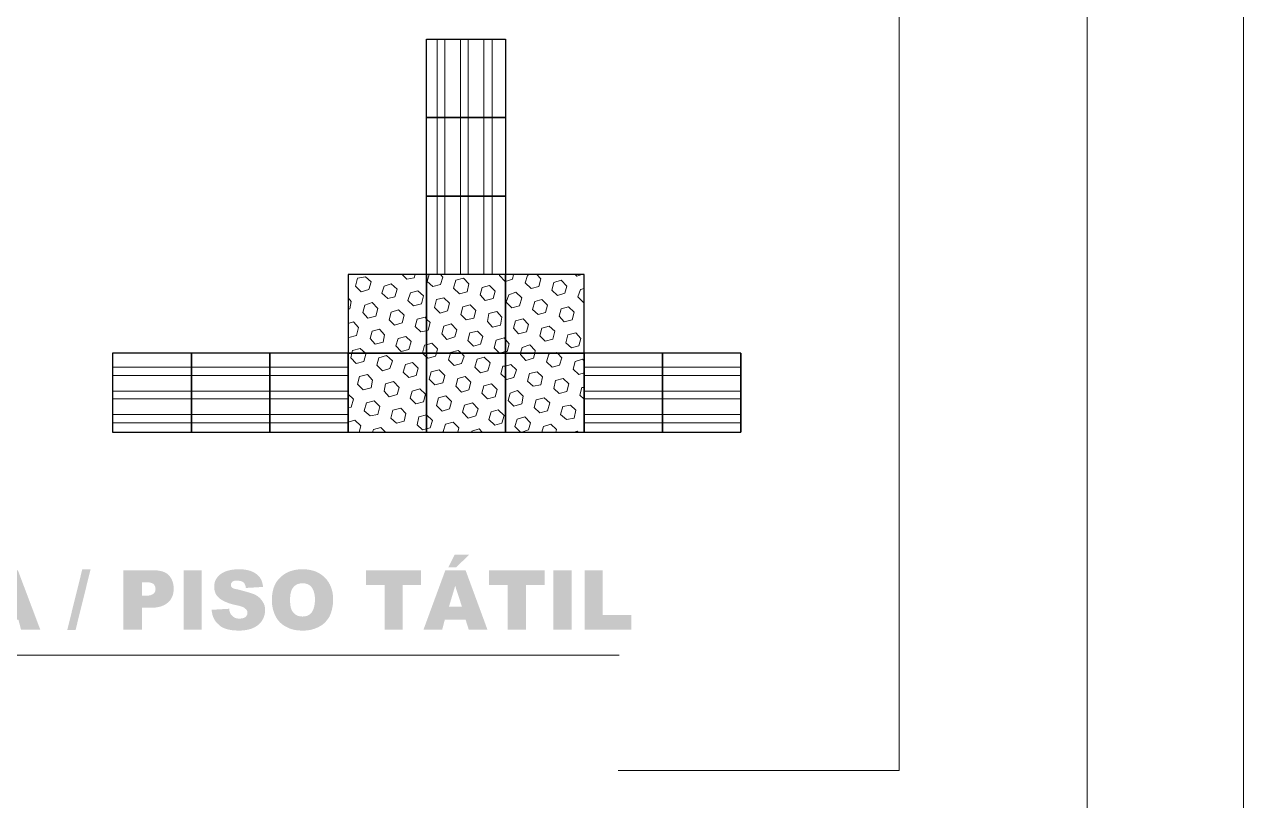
# Model space of a CAD drawing. Header units: millimetres. Extents: x 2928 to 3112, y 1220 to 1280.
# Drawn here: x 3104.28 to 3112.05, y 1258.61 to 1263.55 of the extents above; entities that cross this region are included whole.
import ezdxf
from ezdxf.xclip import XClip

# ---------------------------------------------------------------- set-up
doc = ezdxf.new("R2010")
doc.units = ezdxf.units.MM

# ---------------------------------------------------------------- blocks, each defined once
blk = doc.blocks.new('MF14B49E0')
at = {"color": 7, "linetype": 'Continuous', "lineweight": 9, "true_color": 0x000007}
blk.add_lwpolyline([(840.028, 593.451), (0, 593.451), (0, 0.232), (840.028, 0.232)], close=True, dxfattribs=at)

msp = doc.modelspace()

# ---------------------------------------------------------------- hatches: boundary and pattern name
at = {"true_color": 0x000007}
h = msp.add_hatch(color=7, dxfattribs=at)
edge = h.paths.add_edge_path()
edge.add_line((3099.15725, 1260.07494), (3099.32926, 1260.07494))
edge.add_spline(control_points=[(3099.32926, 1260.07494), (3099.36234, 1260.07494), (3099.3888, 1260.06832), (3099.41196, 1260.0584), (3099.41196, 1260.0584), (3099.43181, 1260.05178), (3099.44835, 1260.03855), (3099.46158, 1260.0187), (3099.46158, 1260.0187), (3099.47481, 1260.00216), (3099.48474, 1259.98231), (3099.49135, 1259.95916), (3099.49135, 1259.95916), (3099.49797, 1259.936), (3099.50128, 1259.91285), (3099.50128, 1259.88638), (3099.50128, 1259.88638), (3099.50128, 1259.84669), (3099.49797, 1259.81691), (3099.48804, 1259.79376), (3099.48804, 1259.79376), (3099.47812, 1259.77391), (3099.46489, 1259.75406), (3099.44835, 1259.73752), (3099.44835, 1259.73752), (3099.43512, 1259.72429), (3099.41527, 1259.71437), (3099.39873, 1259.70775), (3099.39873, 1259.70775), (3099.37226, 1259.70113), (3099.34911, 1259.69783), (3099.32926, 1259.69783)], knot_values=[0, 0, 0, 0, 0.03125, 0.03125, 0.03125, 0.03125, 0.0625, 0.0625, 0.0625, 0.0625, 0.09375, 0.09375, 0.09375, 0.09375, 0.125, 0.125, 0.125, 0.125, 0.15625, 0.15625, 0.15625, 0.15625, 0.1875, 0.1875, 0.1875, 0.1875, 0.21875, 0.21875, 0.21875, 0.21875, 1, 1, 1, 1], degree=3, periodic=0)
edge.add_line((3099.32926, 1259.69783), (3099.15725, 1259.69783))
edge.add_line((3099.15725, 1259.69783), (3099.15725, 1260.07494))
edge = h.paths.add_edge_path()
edge.add_line((3099.27303, 1259.98893), (3099.27303, 1259.78383))
edge.add_line((3099.27303, 1259.78383), (3099.29949, 1259.78383))
edge.add_spline(control_points=[(3099.29949, 1259.78383), (3099.32595, 1259.78383), (3099.34249, 1259.78714), (3099.35242, 1259.79376), (3099.35242, 1259.79376), (3099.36234, 1259.79707), (3099.36896, 1259.80699), (3099.37557, 1259.82022), (3099.37557, 1259.82022), (3099.38219, 1259.83345), (3099.3855, 1259.85661), (3099.3855, 1259.88638), (3099.3855, 1259.88638), (3099.3855, 1259.92608), (3099.37888, 1259.95254), (3099.36565, 1259.96577), (3099.36565, 1259.96577), (3099.35242, 1259.98231), (3099.33257, 1259.98893), (3099.3028, 1259.98893)], knot_values=[0, 0, 0, 0, 0.05, 0.05, 0.05, 0.05, 0.1, 0.1, 0.1, 0.1, 0.15, 0.15, 0.15, 0.15, 0.2, 0.2, 0.2, 0.2, 1, 1, 1, 1], degree=3, periodic=0)
edge.add_line((3099.3028, 1259.98893), (3099.27303, 1259.98893))
h.paths.add_polyline_path([(3099.56082, 1260.07494), (3099.87177, 1260.07494), (3099.87177, 1259.99224), (3099.6766, 1259.99224), (3099.6766, 1259.93269), (3099.85854, 1259.93269), (3099.85854, 1259.85661), (3099.6766, 1259.85661), (3099.6766, 1259.78383), (3099.87839, 1259.78383), (3099.87839, 1259.69783), (3099.56082, 1259.69783)])
h.paths.add_polyline_path([(3099.91477, 1260.07494), (3100.26542, 1260.07494), (3100.26542, 1259.98231), (3100.14633, 1259.98231), (3100.14633, 1259.69783), (3100.03055, 1259.69783), (3100.03055, 1259.98231), (3099.91477, 1259.98231)])
h.paths.add_polyline_path([(3100.5499, 1259.76068), (3100.41759, 1259.76068), (3100.39774, 1259.69783), (3100.27865, 1259.69783), (3100.42089, 1260.07494), (3100.5466, 1260.07494), (3100.68884, 1259.69783), (3100.56644, 1259.69783)])
h.paths.add_polyline_path([(3100.52344, 1259.84338), (3100.48375, 1259.9757), (3100.44074, 1259.84338)])
h.paths.add_polyline_path([(3100.72523, 1260.07494), (3100.84101, 1260.07494), (3100.84101, 1259.79045), (3101.02295, 1259.79045), (3101.02295, 1259.69783), (3100.72523, 1259.69783)])
h.paths.add_polyline_path([(3101.07587, 1260.07494), (3101.19165, 1260.07494), (3101.19165, 1259.94262), (3101.31736, 1259.94262), (3101.31736, 1260.07494), (3101.43313, 1260.07494), (3101.43313, 1259.69783), (3101.31736, 1259.69783), (3101.31736, 1259.84999), (3101.19165, 1259.84999), (3101.19165, 1259.69783), (3101.07587, 1259.69783)])
h.paths.add_polyline_path([(3101.50922, 1260.07494), (3101.82017, 1260.07494), (3101.82017, 1259.99224), (3101.625, 1259.99224), (3101.625, 1259.93269), (3101.80694, 1259.93269), (3101.80694, 1259.85661), (3101.625, 1259.85661), (3101.625, 1259.78383), (3101.82678, 1259.78383), (3101.82678, 1259.69783), (3101.50922, 1259.69783)])
h.paths.add_polyline_path([(3102.06165, 1260.07494), (3102.17743, 1260.07494), (3102.17743, 1259.79045), (3102.35937, 1259.79045), (3102.35937, 1259.69783), (3102.06165, 1259.69783)])
h.paths.add_polyline_path([(3102.4156, 1260.07494), (3102.53138, 1260.07494), (3102.53138, 1259.69783), (3102.4156, 1259.69783)])
h.paths.add_polyline_path([(3102.58762, 1260.07494), (3102.71663, 1260.07494), (3102.78279, 1259.95916), (3102.84895, 1260.07494), (3102.97465, 1260.07494), (3102.85556, 1259.893), (3102.98458, 1259.69783), (3102.85556, 1259.69783), (3102.77948, 1259.82022), (3102.70671, 1259.69783), (3102.57769, 1259.69783), (3102.70671, 1259.893)])
h.paths.add_polyline_path([(3103.02096, 1260.07494), (3103.33191, 1260.07494), (3103.33191, 1259.99224), (3103.13674, 1259.99224), (3103.13674, 1259.93269), (3103.31868, 1259.93269), (3103.31868, 1259.85661), (3103.13674, 1259.85661), (3103.13674, 1259.78383), (3103.33853, 1259.78383), (3103.33853, 1259.69783), (3103.02096, 1259.69783)])
h.paths.add_polyline_path([(3103.40469, 1260.07494), (3103.52047, 1260.07494), (3103.52047, 1259.69783), (3103.40469, 1259.69783)])
edge = h.paths.add_edge_path()
edge.add_line((3103.60648, 1259.69783), (3103.60648, 1260.07494))
edge.add_line((3103.60648, 1260.07494), (3103.79834, 1260.07494))
edge.add_spline(control_points=[(3103.79834, 1260.07494), (3103.83473, 1260.07494), (3103.86119, 1260.07163), (3103.88104, 1260.06501), (3103.88104, 1260.06501), (3103.89758, 1260.0584), (3103.91412, 1260.04847), (3103.92404, 1260.03193), (3103.92404, 1260.03193), (3103.93727, 1260.01539), (3103.94389, 1259.99224), (3103.94389, 1259.96908), (3103.94389, 1259.96908), (3103.94389, 1259.94923), (3103.93727, 1259.92939), (3103.93066, 1259.91615), (3103.93066, 1259.91615), (3103.92073, 1259.89961), (3103.9075, 1259.88969), (3103.89427, 1259.87977), (3103.89427, 1259.87977), (3103.88435, 1259.87315), (3103.87111, 1259.86984), (3103.85127, 1259.86323), (3103.85127, 1259.86323), (3103.86781, 1259.85992), (3103.87773, 1259.85661), (3103.88435, 1259.84999), (3103.88435, 1259.84999), (3103.88765, 1259.84669), (3103.89427, 1259.84007), (3103.90088, 1259.83015), (3103.90088, 1259.83015), (3103.91081, 1259.82022), (3103.91412, 1259.81361), (3103.91742, 1259.80699)], knot_values=[0, 0, 0, 0, 0.0277778, 0.0277778, 0.0277778, 0.0277778, 0.0555556, 0.0555556, 0.0555556, 0.0555556, 0.0833333, 0.0833333, 0.0833333, 0.0833333, 0.1111111, 0.1111111, 0.1111111, 0.1111111, 0.1388889, 0.1388889, 0.1388889, 0.1388889, 0.1666667, 0.1666667, 0.1666667, 0.1666667, 0.1944444, 0.1944444, 0.1944444, 0.1944444, 0.2222222, 0.2222222, 0.2222222, 0.2222222, 1, 1, 1, 1], degree=3, periodic=0)
edge.add_line((3103.91742, 1259.80699), (3103.97366, 1259.69783))
edge.add_line((3103.97366, 1259.69783), (3103.84134, 1259.69783))
edge.add_line((3103.84134, 1259.69783), (3103.7818, 1259.81361))
edge.add_spline(control_points=[(3103.7818, 1259.81361), (3103.77187, 1259.82684), (3103.76526, 1259.83676), (3103.75864, 1259.84338), (3103.75864, 1259.84338), (3103.75203, 1259.84669), (3103.7421, 1259.84999), (3103.73218, 1259.84999)], knot_values=[0, 0, 0, 0, 0.125, 0.125, 0.125, 0.125, 1, 1, 1, 1], degree=3, periodic=0)
edge.add_line((3103.73218, 1259.84999), (3103.72225, 1259.84999))
edge.add_line((3103.72225, 1259.84999), (3103.72225, 1259.69783))
edge.add_line((3103.72225, 1259.69783), (3103.60648, 1259.69783))
edge = h.paths.add_edge_path()
edge.add_line((3103.72225, 1259.92277), (3103.76857, 1259.92277))
edge.add_spline(control_points=[(3103.76857, 1259.92277), (3103.77518, 1259.92277), (3103.78511, 1259.92277), (3103.80165, 1259.92608), (3103.80165, 1259.92608), (3103.80826, 1259.92939), (3103.81488, 1259.93269), (3103.81819, 1259.93931), (3103.81819, 1259.93931), (3103.8248, 1259.94592), (3103.82811, 1259.95254), (3103.82811, 1259.95916), (3103.82811, 1259.95916), (3103.82811, 1259.97239), (3103.82149, 1259.98231), (3103.81488, 1259.98893), (3103.81488, 1259.98893), (3103.80826, 1259.99554), (3103.79172, 1259.99885), (3103.77187, 1259.99885)], knot_values=[0, 0, 0, 0, 0.05, 0.05, 0.05, 0.05, 0.1, 0.1, 0.1, 0.1, 0.15, 0.15, 0.15, 0.15, 0.2, 0.2, 0.2, 0.2, 1, 1, 1, 1], degree=3, periodic=0)
edge.add_line((3103.77187, 1259.99885), (3103.72225, 1259.99885))
edge.add_line((3103.72225, 1259.99885), (3103.72225, 1259.92277))
h.paths.add_polyline_path([(3104.24161, 1259.76068), (3104.10929, 1259.76068), (3104.09275, 1259.69783), (3103.97366, 1259.69783), (3104.1126, 1260.07494), (3104.2383, 1260.07494), (3104.38054, 1259.69783), (3104.25815, 1259.69783)])
h.paths.add_polyline_path([(3104.21845, 1259.84338), (3104.17545, 1259.9757), (3104.13575, 1259.84338)])
h.paths.add_polyline_path([(3104.64849, 1260.08155), (3104.70142, 1260.08155), (3104.60548, 1259.69452), (3104.55256, 1259.69452)])
edge = h.paths.add_edge_path()
edge.add_line((3104.90982, 1260.07494), (3105.10499, 1260.07494))
edge.add_spline(control_points=[(3105.10499, 1260.07494), (3105.14468, 1260.07494), (3105.17776, 1260.06501), (3105.19761, 1260.04516), (3105.19761, 1260.04516), (3105.21746, 1260.02532), (3105.23069, 1259.99554), (3105.23069, 1259.95916), (3105.23069, 1259.95916), (3105.23069, 1259.91946), (3105.21746, 1259.88969), (3105.1943, 1259.86984), (3105.1943, 1259.86984), (3105.17115, 1259.84999), (3105.13807, 1259.83676), (3105.09176, 1259.83676)], knot_values=[0, 0, 0, 0, 0.0625, 0.0625, 0.0625, 0.0625, 0.125, 0.125, 0.125, 0.125, 0.1875, 0.1875, 0.1875, 0.1875, 1, 1, 1, 1], degree=3, periodic=0)
edge.add_line((3105.09176, 1259.83676), (3105.02891, 1259.83676))
edge.add_line((3105.02891, 1259.83676), (3105.02891, 1259.69783))
edge.add_line((3105.02891, 1259.69783), (3104.90982, 1259.69783))
edge.add_line((3104.90982, 1259.69783), (3104.90982, 1260.07494))
edge = h.paths.add_edge_path()
edge.add_line((3105.02891, 1259.91285), (3105.05537, 1259.91285))
edge.add_spline(control_points=[(3105.05537, 1259.91285), (3105.07852, 1259.91285), (3105.09506, 1259.91946), (3105.10168, 1259.92608), (3105.10168, 1259.92608), (3105.1116, 1259.93269), (3105.11491, 1259.94262), (3105.11491, 1259.95585), (3105.11491, 1259.95585), (3105.11491, 1259.96577), (3105.1116, 1259.9757), (3105.10499, 1259.98562), (3105.10499, 1259.98562), (3105.09837, 1259.99224), (3105.08183, 1259.99885), (3105.06198, 1259.99885)], knot_values=[0, 0, 0, 0, 0.0625, 0.0625, 0.0625, 0.0625, 0.125, 0.125, 0.125, 0.125, 0.1875, 0.1875, 0.1875, 0.1875, 1, 1, 1, 1], degree=3, periodic=0)
edge.add_line((3105.06198, 1259.99885), (3105.02891, 1259.99885))
edge.add_line((3105.02891, 1259.99885), (3105.02891, 1259.91285))
h.paths.add_polyline_path([(3105.29354, 1260.07494), (3105.40932, 1260.07494), (3105.40932, 1259.69783), (3105.29354, 1259.69783)])
edge = h.paths.add_edge_path()
edge.add_line((3105.47217, 1259.82353), (3105.58465, 1259.83015))
edge.add_spline(control_points=[(3105.58465, 1259.83015), (3105.58465, 1259.81361), (3105.59126, 1259.79707), (3105.59788, 1259.79045), (3105.59788, 1259.79045), (3105.61111, 1259.77391), (3105.62765, 1259.76729), (3105.6475, 1259.76729), (3105.6475, 1259.76729), (3105.66404, 1259.76729), (3105.67727, 1259.7706), (3105.68719, 1259.77722), (3105.68719, 1259.77722), (3105.69712, 1259.78714), (3105.70042, 1259.79376), (3105.70042, 1259.80368), (3105.70042, 1259.80368), (3105.70042, 1259.81361), (3105.69712, 1259.82353), (3105.68719, 1259.83015), (3105.68719, 1259.83015), (3105.68058, 1259.84007), (3105.66073, 1259.84669), (3105.62765, 1259.8533), (3105.62765, 1259.8533), (3105.57803, 1259.86323), (3105.54164, 1259.87977), (3105.51849, 1259.89961), (3105.51849, 1259.89961), (3105.49864, 1259.91615), (3105.48871, 1259.94262), (3105.48871, 1259.96908), (3105.48871, 1259.96908), (3105.48871, 1259.98893), (3105.49202, 1260.00878), (3105.50525, 1260.02532), (3105.50525, 1260.02532), (3105.51518, 1260.04186), (3105.53172, 1260.05509), (3105.55487, 1260.06501), (3105.55487, 1260.06501), (3105.57803, 1260.07494), (3105.6078, 1260.08155), (3105.6475, 1260.08155), (3105.6475, 1260.08155), (3105.69381, 1260.08155), (3105.7302, 1260.07163), (3105.75666, 1260.05178), (3105.75666, 1260.05178), (3105.77982, 1260.03524), (3105.79636, 1260.00878), (3105.79966, 1259.96908)], knot_values=[0, 0, 0, 0, 0.0192308, 0.0192308, 0.0192308, 0.0192308, 0.0384615, 0.0384615, 0.0384615, 0.0384615, 0.0576923, 0.0576923, 0.0576923, 0.0576923, 0.0769231, 0.0769231, 0.0769231, 0.0769231, 0.0961538, 0.0961538, 0.0961538, 0.0961538, 0.1153846, 0.1153846, 0.1153846, 0.1153846, 0.1346154, 0.1346154, 0.1346154, 0.1346154, 0.1538462, 0.1538462, 0.1538462, 0.1538462, 0.1730769, 0.1730769, 0.1730769, 0.1730769, 0.1923077, 0.1923077, 0.1923077, 0.1923077, 0.2115385, 0.2115385, 0.2115385, 0.2115385, 0.2307692, 0.2307692, 0.2307692, 0.2307692, 1, 1, 1, 1], degree=3, periodic=0)
edge.add_line((3105.79966, 1259.96908), (3105.6905, 1259.96246))
edge.add_spline(control_points=[(3105.6905, 1259.96246), (3105.68719, 1259.979), (3105.68388, 1259.99224), (3105.67396, 1259.99885), (3105.67396, 1259.99885), (3105.66404, 1260.00547), (3105.6508, 1260.00878), (3105.63426, 1260.00878), (3105.63426, 1260.00878), (3105.62103, 1260.00878), (3105.61111, 1260.00878), (3105.60449, 1260.00216), (3105.60449, 1260.00216), (3105.59788, 1259.99554), (3105.59457, 1259.98893), (3105.59457, 1259.98231), (3105.59457, 1259.98231), (3105.59457, 1259.9757), (3105.59788, 1259.96908), (3105.60118, 1259.96577), (3105.60118, 1259.96577), (3105.6078, 1259.95916), (3105.62103, 1259.95585), (3105.64088, 1259.95254), (3105.64088, 1259.95254), (3105.6905, 1259.93931), (3105.72689, 1259.92939), (3105.75004, 1259.91946), (3105.75004, 1259.91946), (3105.7732, 1259.90623), (3105.78643, 1259.893), (3105.79636, 1259.87646), (3105.79636, 1259.87646), (3105.80959, 1259.85992), (3105.8129, 1259.84007), (3105.8129, 1259.82022), (3105.8129, 1259.82022), (3105.8129, 1259.79707), (3105.80628, 1259.77391), (3105.79305, 1259.75406), (3105.79305, 1259.75406), (3105.77982, 1259.73421), (3105.75997, 1259.71767), (3105.73681, 1259.70775), (3105.73681, 1259.70775), (3105.71366, 1259.69783), (3105.68388, 1259.69121), (3105.6475, 1259.69121), (3105.6475, 1259.69121), (3105.58465, 1259.69121), (3105.53833, 1259.70444), (3105.51518, 1259.73091), (3105.51518, 1259.73091), (3105.48871, 1259.75406), (3105.47548, 1259.78383), (3105.47217, 1259.82353)], knot_values=[0, 0, 0, 0, 0.0178571, 0.0178571, 0.0178571, 0.0178571, 0.0357143, 0.0357143, 0.0357143, 0.0357143, 0.0535714, 0.0535714, 0.0535714, 0.0535714, 0.0714286, 0.0714286, 0.0714286, 0.0714286, 0.0892857, 0.0892857, 0.0892857, 0.0892857, 0.1071429, 0.1071429, 0.1071429, 0.1071429, 0.125, 0.125, 0.125, 0.125, 0.1428571, 0.1428571, 0.1428571, 0.1428572, 0.1607143, 0.1607143, 0.1607143, 0.1607143, 0.1785714, 0.1785714, 0.1785714, 0.1785714, 0.1964286, 0.1964286, 0.1964286, 0.1964286, 0.2142857, 0.2142857, 0.2142857, 0.2142857, 0.2321429, 0.2321429, 0.2321429, 0.2321429, 1, 1, 1, 1], degree=3, periodic=0)
edge = h.paths.add_edge_path()
edge.add_spline(control_points=[(3105.8559, 1259.88638), (3105.8559, 1259.94592), (3105.87244, 1259.99554), (3105.90883, 1260.02862), (3105.90883, 1260.02862), (3105.94191, 1260.0617), (3105.98822, 1260.08155), (3106.05107, 1260.08155), (3106.05107, 1260.08155), (3106.11392, 1260.08155), (3106.16023, 1260.0617), (3106.19331, 1260.02862), (3106.19331, 1260.02862), (3106.22639, 1259.99554), (3106.24624, 1259.94923), (3106.24624, 1259.88969), (3106.24624, 1259.88969), (3106.24624, 1259.84669), (3106.23632, 1259.8103), (3106.22308, 1259.78053), (3106.22308, 1259.78053), (3106.20654, 1259.75406), (3106.1867, 1259.73091), (3106.16023, 1259.71767), (3106.16023, 1259.71767), (3106.13046, 1259.70113), (3106.09738, 1259.69121), (3106.05438, 1259.69121), (3106.05438, 1259.69121), (3106.01137, 1259.69121), (3105.97829, 1259.69783), (3105.94852, 1259.71437), (3105.94852, 1259.71437), (3105.92206, 1259.7276), (3105.8989, 1259.74745), (3105.88236, 1259.77722), (3105.88236, 1259.77722), (3105.86582, 1259.80699), (3105.8559, 1259.84338), (3105.8559, 1259.88638)], knot_values=[0, 0, 0, 0, 0.025, 0.025, 0.025, 0.025, 0.05, 0.05, 0.05, 0.05, 0.075, 0.075, 0.075, 0.075, 0.1, 0.1, 0.1, 0.1, 0.125, 0.125, 0.125, 0.125, 0.15, 0.15, 0.15, 0.15, 0.175, 0.175, 0.175, 0.175, 0.2, 0.2, 0.2, 0.2, 0.225, 0.225, 0.225, 0.225, 1, 1, 1, 1], degree=3, periodic=0)
edge = h.paths.add_edge_path()
edge.add_spline(control_points=[(3105.97168, 1259.88638), (3105.97168, 1259.84669), (3105.97829, 1259.82022), (3105.99483, 1259.80368), (3105.99483, 1259.80368), (3106.00807, 1259.78714), (3106.02791, 1259.78053), (3106.05107, 1259.78053), (3106.05107, 1259.78053), (3106.07423, 1259.78053), (3106.09407, 1259.78714), (3106.10731, 1259.80368), (3106.10731, 1259.80368), (3106.12054, 1259.82022), (3106.13046, 1259.84999), (3106.13046, 1259.88969), (3106.13046, 1259.88969), (3106.13046, 1259.92608), (3106.12054, 1259.95254), (3106.10731, 1259.96908), (3106.10731, 1259.96908), (3106.09407, 1259.98562), (3106.07423, 1259.99224), (3106.05107, 1259.99224), (3106.05107, 1259.99224), (3106.02791, 1259.99224), (3106.00807, 1259.98562), (3105.99483, 1259.96908), (3105.99483, 1259.96908), (3105.97829, 1259.95254), (3105.97168, 1259.92277), (3105.97168, 1259.88638)], knot_values=[0, 0, 0, 0, 0.03125, 0.03125, 0.03125, 0.03125, 0.0625, 0.0625, 0.0625, 0.0625, 0.09375, 0.09375, 0.09375, 0.09375, 0.125, 0.125, 0.125, 0.125, 0.15625, 0.15625, 0.15625, 0.15625, 0.1875, 0.1875, 0.1875, 0.1875, 0.21875, 0.21875, 0.21875, 0.21875, 1, 1, 1, 1], degree=3, periodic=0)
h.paths.add_polyline_path([(3106.45464, 1260.07494), (3106.80529, 1260.07494), (3106.80529, 1259.98231), (3106.68951, 1259.98231), (3106.68951, 1259.69783), (3106.57373, 1259.69783), (3106.57373, 1259.98231), (3106.45464, 1259.98231)])
h.paths.add_polyline_path([(3107.08977, 1259.76068), (3106.95746, 1259.76068), (3106.94092, 1259.69783), (3106.82183, 1259.69783), (3106.96076, 1260.07494), (3107.08977, 1260.07494), (3107.22871, 1259.69783), (3107.10962, 1259.69783)])
h.paths.add_polyline_path([(3107.06662, 1259.84338), (3107.02361, 1259.9757), (3106.98392, 1259.84338)])
h.paths.add_polyline_path([(3107.02031, 1260.17418), (3107.11293, 1260.17418), (3107.03023, 1260.09478), (3106.98061, 1260.09478)])
h.paths.add_polyline_path([(3107.23863, 1260.07494), (3107.59259, 1260.07494), (3107.59259, 1259.98231), (3107.4735, 1259.98231), (3107.4735, 1259.69783), (3107.35772, 1259.69783), (3107.35772, 1259.98231), (3107.23863, 1259.98231)])
h.paths.add_polyline_path([(3107.64882, 1260.07494), (3107.7646, 1260.07494), (3107.7646, 1259.69783), (3107.64882, 1259.69783)])
h.paths.add_polyline_path([(3107.8473, 1260.07494), (3107.96308, 1260.07494), (3107.96308, 1259.79045), (3108.14502, 1259.79045), (3108.14502, 1259.69783), (3107.8473, 1259.69783)])

# ---------------------------------------------------------------- linework, layer by layer
at = {"color": 7, "linetype": 'Continuous', "lineweight": 9, "true_color": 0x000007}
msp.add_lwpolyline([(3111.04942, 1279.22812), (3030.52665, 1279.22812), (3030.52665, 1221.89096), (3111.04942, 1221.89096)], close=True, dxfattribs=at)
for points in [[(3096.2363, 1258.80136), (3095.09836, 1258.80136), (3095.09836, 1267.78914), (3109.85194, 1267.78914), (3109.85194, 1258.80136), (3108.06232, 1258.80136)], [(3098.82976, 1259.53574), (3108.06894, 1259.53574), (3108.06894, 1259.53574)]]:
    msp.add_lwpolyline(points, dxfattribs=at)
at = {"color": 7, "linetype": 'Continuous', "lineweight": -2, "true_color": 0x000007}
for points in [[(3107.34449, 1262.95618), (3106.84168, 1262.95618), (3106.84168, 1263.45569), (3107.34449, 1263.45569)], [(3107.34449, 1262.45668), (3106.84168, 1262.45668), (3106.84168, 1262.95618), (3107.34449, 1262.95618)], [(3107.34449, 1261.95717), (3106.84168, 1261.95717), (3106.84168, 1262.45668), (3107.34449, 1262.45668)], [(3106.34217, 1261.95717), (3106.34217, 1261.45767), (3106.84168, 1261.45767), (3106.84168, 1261.95717)], [(3106.84168, 1261.95717), (3106.84168, 1261.45767), (3107.34449, 1261.45767), (3107.34449, 1261.95717)], [(3107.34449, 1261.95717), (3107.34449, 1261.45767), (3107.84399, 1261.45767), (3107.84399, 1261.95717)], [(3104.84035, 1261.45767), (3104.84035, 1260.95486), (3105.34316, 1260.95486), (3105.34316, 1261.45767)], [(3105.34316, 1261.45767), (3105.34316, 1260.95486), (3105.84267, 1260.95486), (3105.84267, 1261.45767)], [(3105.84267, 1261.45767), (3105.84267, 1260.95486), (3106.34217, 1260.95486), (3106.34217, 1261.45767)], [(3106.34217, 1261.45767), (3106.34217, 1260.95486), (3106.84168, 1260.95486), (3106.84168, 1261.45767)], [(3106.84168, 1261.45767), (3106.84168, 1260.95486), (3107.34449, 1260.95486), (3107.34449, 1261.45767)], [(3107.34449, 1261.45767), (3107.34449, 1260.95486), (3107.84399, 1260.95486), (3107.84399, 1261.45767)], [(3107.84399, 1261.45767), (3107.84399, 1260.95486), (3108.3435, 1260.95486), (3108.3435, 1261.45767)], [(3108.3435, 1261.45767), (3108.3435, 1260.95486), (3108.843, 1260.95486), (3108.843, 1261.45767)]]:
    msp.add_lwpolyline(points, close=True, dxfattribs=at)
at = {"color": 9, "linetype": 'Continuous', "lineweight": 5, "true_color": 0xbababa}
for points in [[(3106.90784, 1263.45569), (3106.90784, 1262.95618), (3106.90784, 1262.45668), (3106.90784, 1261.95717)], [(3106.95746, 1263.45569), (3106.95746, 1262.95618), (3106.95746, 1262.45668), (3106.95746, 1261.95717)], [(3107.05669, 1263.45569), (3107.05669, 1262.95618), (3107.05669, 1262.45668), (3107.05669, 1261.95717)], [(3107.10631, 1263.45569), (3107.10631, 1262.95618), (3107.10631, 1262.45668), (3107.10631, 1261.95717)], [(3107.20555, 1263.45569), (3107.20555, 1262.95618), (3107.20555, 1262.45668), (3107.20555, 1261.95717)], [(3107.25848, 1263.45569), (3107.25848, 1262.95618), (3107.25848, 1262.45668), (3107.25848, 1261.95717)], [(3106.38848, 1261.8844), (3106.40172, 1261.93402), (3106.40172, 1261.93402)], [(3106.40172, 1261.93402), (3106.45134, 1261.94394), (3106.45134, 1261.94394)], [(3106.45134, 1261.94394), (3106.48772, 1261.91086), (3106.48772, 1261.91086)], [(3106.47449, 1261.86124), (3106.48772, 1261.91086), (3106.48772, 1261.91086)], [(3106.57042, 1261.8844), (3106.61673, 1261.89763), (3106.61673, 1261.89763)], [(3106.61673, 1261.89763), (3106.65312, 1261.86455), (3106.65312, 1261.86455)], [(3106.6862, 1261.95717), (3106.71597, 1261.9274), (3106.71597, 1261.9274)], [(3106.71597, 1261.9274), (3106.76228, 1261.93733), (3106.76228, 1261.93733)], [(3106.76228, 1261.93733), (3106.7689, 1261.95717), (3106.7689, 1261.95717)], [(3106.84498, 1261.91417), (3106.85822, 1261.95717), (3106.85822, 1261.95717)], [(3106.84498, 1261.91417), (3106.88137, 1261.88109), (3106.88137, 1261.88109)], [(3106.88137, 1261.88109), (3106.93099, 1261.89432), (3106.93099, 1261.89432)], [(3106.93099, 1261.95717), (3106.94422, 1261.94063), (3106.94422, 1261.94063)], [(3106.93099, 1261.89432), (3106.94422, 1261.94063), (3106.94422, 1261.94063)], [(3107.01369, 1261.87117), (3107.02692, 1261.92079), (3107.02692, 1261.92079)], [(3107.02692, 1261.92079), (3107.07654, 1261.93402), (3107.07654, 1261.93402)], [(3107.07654, 1261.93402), (3107.10962, 1261.89763), (3107.10962, 1261.89763)], [(3107.0997, 1261.84801), (3107.10962, 1261.89763), (3107.10962, 1261.89763)], [(3107.30479, 1261.95056), (3107.30479, 1261.95717), (3107.30479, 1261.95717)], [(3107.30479, 1261.95056), (3107.34118, 1261.91417), (3107.34118, 1261.91417)], [(3107.34118, 1261.91417), (3107.34449, 1261.91417), (3107.34449, 1261.91417)], [(3107.34449, 1261.91417), (3107.38749, 1261.9274), (3107.38749, 1261.9274)], [(3107.38749, 1261.9274), (3107.39411, 1261.95717), (3107.39411, 1261.95717)], [(3107.47019, 1261.90425), (3107.48342, 1261.95056), (3107.48342, 1261.95056)], [(3107.47019, 1261.90425), (3107.50658, 1261.86786), (3107.50658, 1261.86786)], [(3107.48342, 1261.95056), (3107.49666, 1261.95717), (3107.49666, 1261.95717)], [(3107.54297, 1261.95717), (3107.56943, 1261.93071), (3107.56943, 1261.93071)], [(3107.5562, 1261.88109), (3107.56943, 1261.93071), (3107.56943, 1261.93071)], [(3107.6389, 1261.85794), (3107.65213, 1261.90756), (3107.65213, 1261.90756)], [(3107.65213, 1261.90756), (3107.69844, 1261.92079), (3107.69844, 1261.92079)], [(3107.69844, 1261.92079), (3107.73483, 1261.8844), (3107.73483, 1261.8844)], [(3107.78776, 1261.95717), (3107.79768, 1261.94725), (3107.79768, 1261.94725)], [(3107.79768, 1261.94725), (3107.83076, 1261.95717), (3107.83076, 1261.95717)], [(3106.38848, 1261.8844), (3106.42487, 1261.84801), (3106.42487, 1261.84801)], [(3106.42487, 1261.84801), (3106.47449, 1261.86124), (3106.47449, 1261.86124)], [(3106.55719, 1261.83809), (3106.57042, 1261.8844), (3106.57042, 1261.8844)], [(3106.55719, 1261.83809), (3106.59358, 1261.80501), (3106.59358, 1261.80501)], [(3106.59358, 1261.80501), (3106.63989, 1261.81493), (3106.63989, 1261.81493)], [(3106.63989, 1261.81493), (3106.65312, 1261.86455), (3106.65312, 1261.86455)], [(3106.72259, 1261.79178), (3106.73913, 1261.8414), (3106.73913, 1261.8414)], [(3106.73913, 1261.8414), (3106.78544, 1261.85463), (3106.78544, 1261.85463)], [(3106.78544, 1261.85463), (3106.82183, 1261.82155), (3106.82183, 1261.82155)], [(3106.8086, 1261.77193), (3106.82183, 1261.82155), (3106.82183, 1261.82155)], [(3107.01369, 1261.87117), (3107.05008, 1261.83478), (3107.05008, 1261.83478)], [(3107.05008, 1261.83478), (3107.0997, 1261.84801), (3107.0997, 1261.84801)], [(3107.1824, 1261.82816), (3107.19563, 1261.87448), (3107.19563, 1261.87448)], [(3107.1824, 1261.82816), (3107.21548, 1261.79178), (3107.21548, 1261.79178)], [(3107.19563, 1261.87448), (3107.24194, 1261.88771), (3107.24194, 1261.88771)], [(3107.24194, 1261.88771), (3107.27833, 1261.85132), (3107.27833, 1261.85132)], [(3107.2651, 1261.80501), (3107.27833, 1261.85132), (3107.27833, 1261.85132)], [(3107.3478, 1261.78185), (3107.36434, 1261.82816), (3107.36434, 1261.82816)], [(3107.36434, 1261.82816), (3107.41065, 1261.8447), (3107.41065, 1261.8447)], [(3107.41065, 1261.8447), (3107.44704, 1261.80832), (3107.44704, 1261.80832)], [(3107.50658, 1261.86786), (3107.5562, 1261.88109), (3107.5562, 1261.88109)], [(3107.6389, 1261.85794), (3107.67529, 1261.82486), (3107.67529, 1261.82486)], [(3107.67529, 1261.82486), (3107.7216, 1261.83809), (3107.7216, 1261.83809)], [(3107.7216, 1261.83809), (3107.73483, 1261.8844), (3107.73483, 1261.8844)], [(3107.8043, 1261.81493), (3107.82084, 1261.86124), (3107.82084, 1261.86124)], [(3107.8043, 1261.81493), (3107.84069, 1261.77854), (3107.84069, 1261.77854)], [(3107.82084, 1261.86124), (3107.84399, 1261.86786), (3107.84399, 1261.86786)], [(3106.34217, 1261.80832), (3106.36202, 1261.78516), (3106.36202, 1261.78516)], [(3106.34217, 1261.73554), (3106.3521, 1261.73885), (3106.3521, 1261.73885)], [(3106.3521, 1261.73885), (3106.36202, 1261.78516), (3106.36202, 1261.78516)], [(3106.4348, 1261.71569), (3106.44803, 1261.762), (3106.44803, 1261.762)], [(3106.44803, 1261.762), (3106.49434, 1261.77854), (3106.49434, 1261.77854)], [(3106.49434, 1261.77854), (3106.53073, 1261.74216), (3106.53073, 1261.74216)], [(3106.51749, 1261.69254), (3106.53073, 1261.74216), (3106.53073, 1261.74216)], [(3106.72259, 1261.79178), (3106.75898, 1261.7587), (3106.75898, 1261.7587)], [(3106.75898, 1261.7587), (3106.8086, 1261.77193), (3106.8086, 1261.77193)], [(3106.8913, 1261.74877), (3106.90453, 1261.79839), (3106.90453, 1261.79839)], [(3106.8913, 1261.74877), (3106.92768, 1261.71238), (3106.92768, 1261.71238)], [(3106.90453, 1261.79839), (3106.95084, 1261.80832), (3106.95084, 1261.80832)], [(3106.95084, 1261.80832), (3106.98723, 1261.77524), (3106.98723, 1261.77524)], [(3106.974, 1261.72562), (3106.98723, 1261.77524), (3106.98723, 1261.77524)], [(3107.06, 1261.70246), (3107.07323, 1261.75208), (3107.07323, 1261.75208)], [(3107.07323, 1261.75208), (3107.11955, 1261.76531), (3107.11955, 1261.76531)], [(3107.11955, 1261.76531), (3107.15593, 1261.72892), (3107.15593, 1261.72892)], [(3107.21548, 1261.79178), (3107.2651, 1261.80501), (3107.2651, 1261.80501)], [(3107.3478, 1261.78185), (3107.38418, 1261.74546), (3107.38418, 1261.74546)], [(3107.38418, 1261.74546), (3107.4338, 1261.7587), (3107.4338, 1261.7587)], [(3107.4338, 1261.7587), (3107.44704, 1261.80832), (3107.44704, 1261.80832)], [(3107.5165, 1261.73554), (3107.52974, 1261.78516), (3107.52974, 1261.78516)], [(3107.5165, 1261.73554), (3107.55289, 1261.70246), (3107.55289, 1261.70246)], [(3107.52974, 1261.78516), (3107.57605, 1261.79839), (3107.57605, 1261.79839)], [(3107.57605, 1261.79839), (3107.61243, 1261.762), (3107.61243, 1261.762)], [(3107.5992, 1261.71569), (3107.61243, 1261.762), (3107.61243, 1261.762)], [(3107.68521, 1261.69254), (3107.69844, 1261.73885), (3107.69844, 1261.73885)], [(3107.69844, 1261.73885), (3107.74475, 1261.75208), (3107.74475, 1261.75208)], [(3107.74475, 1261.75208), (3107.78114, 1261.719), (3107.78114, 1261.719)], [(3107.84069, 1261.77854), (3107.84399, 1261.77854), (3107.84399, 1261.77854)], [(3106.4348, 1261.71569), (3106.46787, 1261.6793), (3106.46787, 1261.6793)], [(3106.46787, 1261.6793), (3106.51749, 1261.69254), (3106.51749, 1261.69254)], [(3106.6035, 1261.66938), (3106.61673, 1261.719), (3106.61673, 1261.719)], [(3106.6035, 1261.66938), (3106.63658, 1261.6363), (3106.63658, 1261.6363)], [(3106.61673, 1261.719), (3106.66305, 1261.73223), (3106.66305, 1261.73223)], [(3106.66305, 1261.73223), (3106.69943, 1261.69915), (3106.69943, 1261.69915)], [(3106.6862, 1261.64953), (3106.69943, 1261.69915), (3106.69943, 1261.69915)], [(3106.7689, 1261.62638), (3106.78213, 1261.67269), (3106.78213, 1261.67269)], [(3106.78213, 1261.67269), (3106.83175, 1261.68592), (3106.83175, 1261.68592)], [(3106.83175, 1261.68592), (3106.84168, 1261.67269), (3106.84168, 1261.67269)], [(3106.84168, 1261.67269), (3106.86483, 1261.65284), (3106.86483, 1261.65284)], [(3106.92768, 1261.71238), (3106.974, 1261.72562), (3106.974, 1261.72562)], [(3107.06, 1261.70246), (3107.09308, 1261.66938), (3107.09308, 1261.66938)], [(3107.09308, 1261.66938), (3107.1427, 1261.6793), (3107.1427, 1261.6793)], [(3107.1427, 1261.6793), (3107.15593, 1261.72892), (3107.15593, 1261.72892)], [(3107.22871, 1261.65946), (3107.23863, 1261.70908), (3107.23863, 1261.70908)], [(3107.22871, 1261.65946), (3107.26179, 1261.62307), (3107.26179, 1261.62307)], [(3107.23863, 1261.70908), (3107.28825, 1261.72231), (3107.28825, 1261.72231)], [(3107.28825, 1261.72231), (3107.32133, 1261.68592), (3107.32133, 1261.68592)], [(3107.31141, 1261.6363), (3107.32133, 1261.68592), (3107.32133, 1261.68592)], [(3107.39411, 1261.61645), (3107.40734, 1261.66276), (3107.40734, 1261.66276)], [(3107.40734, 1261.66276), (3107.45696, 1261.676), (3107.45696, 1261.676)], [(3107.45696, 1261.676), (3107.49004, 1261.63961), (3107.49004, 1261.63961)], [(3107.55289, 1261.70246), (3107.5992, 1261.71569), (3107.5992, 1261.71569)], [(3107.68521, 1261.69254), (3107.71829, 1261.65615), (3107.71829, 1261.65615)], [(3107.71829, 1261.65615), (3107.76791, 1261.66938), (3107.76791, 1261.66938)], [(3107.76791, 1261.66938), (3107.78114, 1261.719), (3107.78114, 1261.719)], [(3106.34217, 1261.64622), (3106.37525, 1261.65615), (3106.37525, 1261.65615)], [(3106.37525, 1261.65615), (3106.40833, 1261.61976), (3106.40833, 1261.61976)], [(3106.3951, 1261.57014), (3106.40833, 1261.61976), (3106.40833, 1261.61976)], [(3106.48111, 1261.55029), (3106.49434, 1261.59661), (3106.49434, 1261.59661)], [(3106.49434, 1261.59661), (3106.54065, 1261.60984), (3106.54065, 1261.60984)], [(3106.54065, 1261.60984), (3106.57373, 1261.57345), (3106.57373, 1261.57345)], [(3106.63658, 1261.6363), (3106.6862, 1261.64953), (3106.6862, 1261.64953)], [(3106.7689, 1261.62638), (3106.80529, 1261.5933), (3106.80529, 1261.5933)], [(3106.80529, 1261.5933), (3106.84168, 1261.59991), (3106.84168, 1261.59991)], [(3106.84168, 1261.59991), (3106.8516, 1261.60322), (3106.8516, 1261.60322)], [(3106.8516, 1261.60322), (3106.86483, 1261.65284), (3106.86483, 1261.65284)], [(3106.93761, 1261.58007), (3106.95084, 1261.62969), (3106.95084, 1261.62969)], [(3106.93761, 1261.58007), (3106.97069, 1261.54368), (3106.97069, 1261.54368)], [(3106.95084, 1261.62969), (3106.99715, 1261.64292), (3106.99715, 1261.64292)], [(3106.99715, 1261.64292), (3107.03354, 1261.60653), (3107.03354, 1261.60653)], [(3107.02031, 1261.56022), (3107.03354, 1261.60653), (3107.03354, 1261.60653)], [(3107.10301, 1261.53706), (3107.11624, 1261.58668), (3107.11624, 1261.58668)], [(3107.11624, 1261.58668), (3107.16586, 1261.59661), (3107.16586, 1261.59661)], [(3107.16586, 1261.59661), (3107.19894, 1261.56353), (3107.19894, 1261.56353)], [(3107.26179, 1261.62307), (3107.31141, 1261.6363), (3107.31141, 1261.6363)], [(3107.39411, 1261.61645), (3107.42719, 1261.58007), (3107.42719, 1261.58007)], [(3107.42719, 1261.58007), (3107.47681, 1261.5933), (3107.47681, 1261.5933)], [(3107.47681, 1261.5933), (3107.49004, 1261.63961), (3107.49004, 1261.63961)], [(3107.56282, 1261.56683), (3107.57605, 1261.61645), (3107.57605, 1261.61645)], [(3107.57605, 1261.61645), (3107.62236, 1261.62969), (3107.62236, 1261.62969)], [(3107.62236, 1261.62969), (3107.65875, 1261.59661), (3107.65875, 1261.59661)], [(3107.64551, 1261.54699), (3107.65875, 1261.59661), (3107.65875, 1261.59661)], [(3107.74145, 1261.57345), (3107.79107, 1261.58668), (3107.79107, 1261.58668)], [(3107.79107, 1261.58668), (3107.82415, 1261.55029), (3107.82415, 1261.55029)], [(3106.34217, 1261.56353), (3106.34548, 1261.55691), (3106.34548, 1261.55691)], [(3106.34548, 1261.55691), (3106.3951, 1261.57014), (3106.3951, 1261.57014)], [(3106.48111, 1261.55029), (3106.51419, 1261.51391), (3106.51419, 1261.51391)], [(3106.51419, 1261.51391), (3106.56381, 1261.52714), (3106.56381, 1261.52714)], [(3106.56381, 1261.52714), (3106.57373, 1261.57345), (3106.57373, 1261.57345)], [(3106.64651, 1261.50398), (3106.65974, 1261.55029), (3106.65974, 1261.55029)], [(3106.64651, 1261.50398), (3106.67959, 1261.46759), (3106.67959, 1261.46759)], [(3106.65974, 1261.55029), (3106.70936, 1261.56353), (3106.70936, 1261.56353)], [(3106.70936, 1261.56353), (3106.74244, 1261.53045), (3106.74244, 1261.53045)], [(3106.72921, 1261.48083), (3106.74244, 1261.53045), (3106.74244, 1261.53045)], [(3106.81521, 1261.45767), (3106.82844, 1261.50729), (3106.82844, 1261.50729)], [(3106.82844, 1261.50729), (3106.84168, 1261.5106), (3106.87476, 1261.52052)], [(3106.87476, 1261.52052), (3106.91114, 1261.48413), (3106.91114, 1261.48413)], [(3106.97069, 1261.54368), (3107.02031, 1261.56022), (3107.02031, 1261.56022)], [(3107.10301, 1261.53706), (3107.13939, 1261.50067), (3107.13939, 1261.50067)], [(3107.13939, 1261.50067), (3107.18571, 1261.51391), (3107.18571, 1261.51391)], [(3107.18571, 1261.51391), (3107.19894, 1261.56353), (3107.19894, 1261.56353)], [(3107.27171, 1261.49075), (3107.28495, 1261.54037), (3107.28495, 1261.54037)], [(3107.28495, 1261.54037), (3107.33456, 1261.5536), (3107.33456, 1261.5536)], [(3107.33456, 1261.5536), (3107.34449, 1261.54368), (3107.34449, 1261.54368)], [(3107.34449, 1261.54368), (3107.36764, 1261.51721), (3107.36764, 1261.51721)], [(3107.35441, 1261.46759), (3107.36764, 1261.51721), (3107.36764, 1261.51721)], [(3107.45034, 1261.49406), (3107.49996, 1261.5106), (3107.49996, 1261.5106)], [(3107.49996, 1261.5106), (3107.53304, 1261.47421), (3107.53304, 1261.47421)], [(3107.56282, 1261.56683), (3107.59589, 1261.53375), (3107.59589, 1261.53375)], [(3107.59589, 1261.53375), (3107.64551, 1261.54699), (3107.64551, 1261.54699)], [(3107.72821, 1261.52383), (3107.74145, 1261.57345), (3107.74145, 1261.57345)], [(3107.72821, 1261.52383), (3107.7646, 1261.49075), (3107.7646, 1261.49075)], [(3107.7646, 1261.49075), (3107.81091, 1261.50398), (3107.81091, 1261.50398)], [(3107.81091, 1261.50398), (3107.82415, 1261.55029), (3107.82415, 1261.55029)], [(3106.35871, 1261.4279), (3106.36533, 1261.45767), (3106.36864, 1261.47421)], [(3106.35871, 1261.4279), (3106.39179, 1261.39151), (3106.39179, 1261.39151)], [(3106.36864, 1261.47421), (3106.41826, 1261.48744), (3106.41826, 1261.48744)], [(3106.41826, 1261.48744), (3106.45134, 1261.45767), (3106.45134, 1261.45767)], [(3106.44141, 1261.40474), (3106.45464, 1261.45105), (3106.45464, 1261.45105)], [(3106.45134, 1261.45767), (3106.45464, 1261.45105), (3106.45464, 1261.45105)], [(3106.52411, 1261.38159), (3106.53734, 1261.4279), (3106.53734, 1261.4279)], [(3106.53734, 1261.4279), (3106.58696, 1261.44113), (3106.58696, 1261.44113)], [(3106.58696, 1261.44113), (3106.62335, 1261.40805), (3106.62335, 1261.40805)], [(3106.67959, 1261.46759), (3106.72921, 1261.48083), (3106.72921, 1261.48083)], [(3106.81521, 1261.45767), (3106.84168, 1261.43121), (3106.84168, 1261.43121)], [(3106.84168, 1261.43121), (3106.8516, 1261.42459), (3106.8516, 1261.42459)], [(3106.8516, 1261.42459), (3106.89791, 1261.43782), (3106.89791, 1261.43782)], [(3106.89791, 1261.43782), (3106.90453, 1261.45767), (3106.90453, 1261.45767)], [(3106.90453, 1261.45767), (3106.91114, 1261.48413), (3106.91114, 1261.48413)], [(3106.98061, 1261.41467), (3106.99384, 1261.45767), (3106.99384, 1261.46098)], [(3106.99384, 1261.46098), (3107.04346, 1261.47421), (3107.04346, 1261.47421)], [(3107.04346, 1261.47421), (3107.06331, 1261.45767), (3107.07985, 1261.43782)], [(3107.06331, 1261.39151), (3107.07985, 1261.43782), (3107.07985, 1261.43782)], [(3107.16255, 1261.41797), (3107.20886, 1261.43121), (3107.20886, 1261.43121)], [(3107.20886, 1261.43121), (3107.24525, 1261.39482), (3107.24525, 1261.39482)], [(3107.27171, 1261.49075), (3107.30479, 1261.45767), (3107.30479, 1261.45767)], [(3107.30479, 1261.45767), (3107.34449, 1261.46759), (3107.34449, 1261.46759)], [(3107.34449, 1261.46759), (3107.35441, 1261.46759), (3107.35441, 1261.46759)], [(3107.44042, 1261.45767), (3107.45034, 1261.49406), (3107.45034, 1261.49406)], [(3107.44042, 1261.44775), (3107.44042, 1261.45767), (3107.44042, 1261.45767)], [(3107.44042, 1261.44775), (3107.4735, 1261.41136), (3107.4735, 1261.41136)], [(3107.4735, 1261.41136), (3107.52312, 1261.42459), (3107.52312, 1261.42459)], [(3107.52312, 1261.42459), (3107.52974, 1261.45767), (3107.53304, 1261.47421)], [(3107.60582, 1261.40143), (3107.61905, 1261.45105), (3107.61905, 1261.45105)], [(3107.61905, 1261.45105), (3107.6389, 1261.45767), (3107.6389, 1261.45767)], [(3107.6389, 1261.45767), (3107.66867, 1261.46098), (3107.66867, 1261.46098)], [(3107.66867, 1261.46098), (3107.67529, 1261.45767), (3107.67529, 1261.45767)], [(3107.67529, 1261.45767), (3107.70175, 1261.4279), (3107.70175, 1261.4279)], [(3107.68852, 1261.38159), (3107.70175, 1261.4279), (3107.70175, 1261.4279)], [(3104.84035, 1261.36835), (3105.34316, 1261.36835), (3105.84267, 1261.36835), (3106.34217, 1261.36835)], [(3106.39179, 1261.39151), (3106.44141, 1261.40474), (3106.44141, 1261.40474)], [(3106.52411, 1261.38159), (3106.5605, 1261.3452), (3106.5605, 1261.3452)], [(3106.5605, 1261.3452), (3106.60681, 1261.35843), (3106.60681, 1261.35843)], [(3106.60681, 1261.35843), (3106.62335, 1261.40805), (3106.62335, 1261.40805)], [(3106.69282, 1261.33528), (3106.70605, 1261.38489), (3106.70605, 1261.38489)], [(3106.70605, 1261.38489), (3106.75236, 1261.39813), (3106.75236, 1261.39813)], [(3106.75236, 1261.39813), (3106.78875, 1261.36174), (3106.78875, 1261.36174)], [(3106.77552, 1261.31543), (3106.78875, 1261.36174), (3106.78875, 1261.36174)], [(3106.87145, 1261.33858), (3106.92107, 1261.35182), (3106.92107, 1261.35182)], [(3106.92107, 1261.35182), (3106.95746, 1261.31543), (3106.95746, 1261.31543)], [(3106.98061, 1261.41467), (3107.017, 1261.37828), (3107.017, 1261.37828)], [(3107.017, 1261.37828), (3107.06331, 1261.39151), (3107.06331, 1261.39151)], [(3107.14932, 1261.36835), (3107.16255, 1261.41797), (3107.16255, 1261.41797)], [(3107.14932, 1261.36835), (3107.18571, 1261.33197), (3107.18571, 1261.33197)], [(3107.23202, 1261.3452), (3107.24525, 1261.39482), (3107.24525, 1261.39482)], [(3107.31472, 1261.32535), (3107.32795, 1261.37497), (3107.32795, 1261.37497)], [(3107.32795, 1261.37497), (3107.34449, 1261.37497), (3107.37757, 1261.38489)], [(3107.37757, 1261.38489), (3107.41396, 1261.35182), (3107.41396, 1261.35182)], [(3107.39742, 1261.3022), (3107.41396, 1261.35182), (3107.41396, 1261.35182)], [(3107.60582, 1261.40143), (3107.64221, 1261.36835), (3107.64221, 1261.36835)], [(3107.64221, 1261.36835), (3107.68852, 1261.38159), (3107.68852, 1261.38159)], [(3107.77453, 1261.35512), (3107.78776, 1261.40474), (3107.78776, 1261.40474)], [(3107.77453, 1261.35512), (3107.81091, 1261.32204), (3107.81091, 1261.32204)], [(3107.78776, 1261.40474), (3107.83407, 1261.41797), (3107.83407, 1261.41797)], [(3107.83407, 1261.41797), (3107.84399, 1261.40805), (3107.84399, 1261.40805)], [(3107.84399, 1261.36835), (3108.3435, 1261.36835), (3108.3435, 1261.36835)], [(3108.3435, 1261.36835), (3108.843, 1261.36835), (3108.843, 1261.36835)], [(3104.84035, 1261.31543), (3105.34316, 1261.31543), (3105.84267, 1261.31543), (3106.34217, 1261.31543)], [(3106.40172, 1261.25919), (3106.41495, 1261.30881), (3106.41495, 1261.30881)], [(3106.41495, 1261.30881), (3106.46457, 1261.32204), (3106.46457, 1261.32204)], [(3106.46457, 1261.32204), (3106.49765, 1261.28566), (3106.49765, 1261.28566)], [(3106.48772, 1261.23604), (3106.49765, 1261.28566), (3106.49765, 1261.28566)], [(3106.58035, 1261.2625), (3106.62997, 1261.27573), (3106.62997, 1261.27573)], [(3106.62997, 1261.27573), (3106.66635, 1261.23934), (3106.66635, 1261.23934)], [(3106.69282, 1261.33528), (3106.72921, 1261.3022), (3106.72921, 1261.3022)], [(3106.72921, 1261.3022), (3106.77552, 1261.31543), (3106.77552, 1261.31543)], [(3106.85822, 1261.29227), (3106.87145, 1261.33858), (3106.87145, 1261.33858)], [(3106.85822, 1261.29227), (3106.8946, 1261.25588), (3106.8946, 1261.25588)], [(3106.8946, 1261.25588), (3106.94422, 1261.26912), (3106.94422, 1261.26912)], [(3106.94422, 1261.26912), (3106.95746, 1261.31543), (3106.95746, 1261.31543)], [(3107.02692, 1261.24596), (3107.04015, 1261.29558), (3107.04015, 1261.29558)], [(3107.04015, 1261.29558), (3107.08647, 1261.30881), (3107.08647, 1261.30881)], [(3107.08647, 1261.30881), (3107.12285, 1261.27242), (3107.12285, 1261.27242)], [(3107.10962, 1261.2228), (3107.12285, 1261.27242), (3107.12285, 1261.27242)], [(3107.18571, 1261.33197), (3107.23202, 1261.3452), (3107.23202, 1261.3452)], [(3107.31472, 1261.32535), (3107.34449, 1261.29889), (3107.34449, 1261.29889)], [(3107.34449, 1261.29889), (3107.3511, 1261.28896), (3107.3511, 1261.28896)], [(3107.3511, 1261.28896), (3107.39742, 1261.3022), (3107.39742, 1261.3022)], [(3107.48342, 1261.27904), (3107.49666, 1261.32866), (3107.49666, 1261.32866)], [(3107.48342, 1261.27904), (3107.51981, 1261.24596), (3107.51981, 1261.24596)], [(3107.49666, 1261.32866), (3107.54628, 1261.33858), (3107.54628, 1261.33858)], [(3107.54628, 1261.33858), (3107.57936, 1261.3055), (3107.57936, 1261.3055)], [(3107.56943, 1261.25588), (3107.57936, 1261.3055), (3107.57936, 1261.3055)], [(3107.65213, 1261.23273), (3107.66205, 1261.28235), (3107.66205, 1261.28235)], [(3107.66205, 1261.28235), (3107.71167, 1261.29558), (3107.71167, 1261.29558)], [(3107.71167, 1261.29558), (3107.74806, 1261.2625), (3107.74806, 1261.2625)], [(3107.81091, 1261.32204), (3107.84399, 1261.33197), (3107.84399, 1261.33197)], [(3107.84399, 1261.31543), (3108.3435, 1261.31543), (3108.3435, 1261.31543)], [(3108.3435, 1261.31543), (3108.843, 1261.31543), (3108.843, 1261.31543)], [(3104.84035, 1261.21619), (3105.34316, 1261.21619), (3105.84267, 1261.21619), (3106.34217, 1261.21619)], [(3106.34217, 1261.19634), (3106.37525, 1261.16326), (3106.37525, 1261.16326)], [(3106.40172, 1261.25919), (3106.4381, 1261.2228), (3106.4381, 1261.2228)], [(3106.4381, 1261.2228), (3106.48772, 1261.23604), (3106.48772, 1261.23604)], [(3106.57042, 1261.21619), (3106.58035, 1261.2625), (3106.58035, 1261.2625)], [(3106.57042, 1261.21619), (3106.6035, 1261.1798), (3106.6035, 1261.1798)], [(3106.6035, 1261.1798), (3106.65312, 1261.19303), (3106.65312, 1261.19303)], [(3106.65312, 1261.19303), (3106.66635, 1261.23934), (3106.66635, 1261.23934)], [(3106.73582, 1261.16988), (3106.74905, 1261.21619), (3106.74905, 1261.21619)], [(3106.74905, 1261.21619), (3106.79867, 1261.22942), (3106.79867, 1261.22942)], [(3106.79867, 1261.22942), (3106.83506, 1261.19634), (3106.83506, 1261.19634)], [(3106.82183, 1261.14672), (3106.83506, 1261.19634), (3106.83506, 1261.19634)], [(3107.02692, 1261.24596), (3107.06331, 1261.20957), (3107.06331, 1261.20957)], [(3107.06331, 1261.20957), (3107.10962, 1261.2228), (3107.10962, 1261.2228)], [(3107.19232, 1261.20296), (3107.20555, 1261.24927), (3107.20555, 1261.24927)], [(3107.19232, 1261.20296), (3107.22871, 1261.16657), (3107.22871, 1261.16657)], [(3107.20555, 1261.24927), (3107.25517, 1261.2625), (3107.25517, 1261.2625)], [(3107.25517, 1261.2625), (3107.29156, 1261.22611), (3107.29156, 1261.22611)], [(3107.27833, 1261.1798), (3107.29156, 1261.22611), (3107.29156, 1261.22611)], [(3107.36103, 1261.15664), (3107.37426, 1261.20296), (3107.37426, 1261.20296)], [(3107.37426, 1261.20296), (3107.42057, 1261.2195), (3107.42057, 1261.2195)], [(3107.42057, 1261.2195), (3107.45696, 1261.18311), (3107.45696, 1261.18311)], [(3107.51981, 1261.24596), (3107.56943, 1261.25588), (3107.56943, 1261.25588)], [(3107.65213, 1261.23273), (3107.68521, 1261.19965), (3107.68521, 1261.19965)], [(3107.68521, 1261.19965), (3107.73483, 1261.21288), (3107.73483, 1261.21288)], [(3107.73483, 1261.21288), (3107.74806, 1261.2625), (3107.74806, 1261.2625)], [(3107.81753, 1261.18972), (3107.83076, 1261.23934), (3107.83076, 1261.23934)], [(3107.83076, 1261.23934), (3107.84399, 1261.23934), (3107.84399, 1261.23934)], [(3107.84399, 1261.21619), (3108.3435, 1261.21619), (3108.3435, 1261.21619)], [(3108.3435, 1261.21619), (3108.843, 1261.21619), (3108.843, 1261.21619)], [(3104.84035, 1261.16657), (3105.34316, 1261.16657), (3105.84267, 1261.16657), (3106.34217, 1261.16657)], [(3106.34217, 1261.11033), (3106.36202, 1261.11364), (3106.36202, 1261.11364)], [(3106.36202, 1261.11364), (3106.37525, 1261.16326), (3106.37525, 1261.16326)], [(3106.44472, 1261.09048), (3106.45795, 1261.1401), (3106.45795, 1261.1401)], [(3106.45795, 1261.1401), (3106.50757, 1261.15334), (3106.50757, 1261.15334)], [(3106.50757, 1261.15334), (3106.54396, 1261.11695), (3106.54396, 1261.11695)], [(3106.53073, 1261.06733), (3106.54396, 1261.11695), (3106.54396, 1261.11695)], [(3106.73582, 1261.16988), (3106.77221, 1261.13349), (3106.77221, 1261.13349)], [(3106.77221, 1261.13349), (3106.82183, 1261.14672), (3106.82183, 1261.14672)], [(3106.90453, 1261.12356), (3106.91776, 1261.17318), (3106.91776, 1261.17318)], [(3106.90453, 1261.12356), (3106.94092, 1261.08718), (3106.94092, 1261.08718)], [(3106.91776, 1261.17318), (3106.96407, 1261.18642), (3106.96407, 1261.18642)], [(3106.96407, 1261.18642), (3107.00046, 1261.15003), (3107.00046, 1261.15003)], [(3106.98723, 1261.10372), (3107.00046, 1261.15003), (3107.00046, 1261.15003)], [(3107.06993, 1261.08056), (3107.08316, 1261.12687), (3107.08316, 1261.12687)], [(3107.08316, 1261.12687), (3107.13278, 1261.1401), (3107.13278, 1261.1401)], [(3107.13278, 1261.1401), (3107.16917, 1261.10372), (3107.16917, 1261.10372)], [(3107.22871, 1261.16657), (3107.27833, 1261.1798), (3107.27833, 1261.1798)], [(3107.36103, 1261.15664), (3107.39742, 1261.12026), (3107.39742, 1261.12026)], [(3107.39742, 1261.12026), (3107.44704, 1261.13349), (3107.44704, 1261.13349)], [(3107.44704, 1261.13349), (3107.45696, 1261.18311), (3107.45696, 1261.18311)], [(3107.52643, 1261.11033), (3107.53966, 1261.15995), (3107.53966, 1261.15995)], [(3107.53966, 1261.15995), (3107.58928, 1261.17318), (3107.58928, 1261.17318)], [(3107.58928, 1261.17318), (3107.62567, 1261.1401), (3107.62567, 1261.1401)], [(3107.61243, 1261.09048), (3107.62567, 1261.1401), (3107.62567, 1261.1401)], [(3107.69513, 1261.06733), (3107.70837, 1261.11695), (3107.70837, 1261.11695)], [(3107.70837, 1261.11695), (3107.75799, 1261.12687), (3107.75799, 1261.12687)], [(3107.75799, 1261.12687), (3107.79107, 1261.09379), (3107.79107, 1261.09379)], [(3107.81753, 1261.18972), (3107.84399, 1261.16326), (3107.84399, 1261.16326)], [(3107.84399, 1261.16657), (3108.3435, 1261.16657), (3108.3435, 1261.16657)], [(3108.3435, 1261.16657), (3108.843, 1261.16657), (3108.843, 1261.16657)], [(3104.84035, 1261.06733), (3105.34316, 1261.06733), (3105.84267, 1261.06733), (3106.34217, 1261.06733)], [(3106.44472, 1261.09048), (3106.48111, 1261.05741), (3106.48111, 1261.05741)], [(3106.48111, 1261.05741), (3106.53073, 1261.06733), (3106.53073, 1261.06733)], [(3106.61343, 1261.04417), (3106.62666, 1261.09379), (3106.62666, 1261.09379)], [(3106.61343, 1261.04417), (3106.64981, 1261.01109), (3106.64981, 1261.01109)], [(3106.62666, 1261.09379), (3106.67628, 1261.10702), (3106.67628, 1261.10702)], [(3106.67628, 1261.10702), (3106.70936, 1261.07394), (3106.70936, 1261.07394)], [(3106.69943, 1261.02433), (3106.70936, 1261.07394), (3106.70936, 1261.07394)], [(3106.78213, 1261.00117), (3106.79206, 1261.05079), (3106.79206, 1261.05079)], [(3106.79206, 1261.05079), (3106.84168, 1261.06402), (3106.84168, 1261.06402)], [(3106.84168, 1261.06402), (3106.87806, 1261.02763), (3106.87806, 1261.02763)], [(3106.94092, 1261.08718), (3106.98723, 1261.10372), (3106.98723, 1261.10372)], [(3107.06993, 1261.08056), (3107.10631, 1261.04417), (3107.10631, 1261.04417)], [(3107.10631, 1261.04417), (3107.15593, 1261.05741), (3107.15593, 1261.05741)], [(3107.15593, 1261.05741), (3107.16917, 1261.10372), (3107.16917, 1261.10372)], [(3107.23863, 1261.03425), (3107.25187, 1261.08387), (3107.25187, 1261.08387)], [(3107.25187, 1261.08387), (3107.29818, 1261.0971), (3107.29818, 1261.0971)], [(3107.29818, 1261.0971), (3107.33456, 1261.06071), (3107.33456, 1261.06071)], [(3107.32133, 1261.01109), (3107.33456, 1261.06071), (3107.33456, 1261.06071)], [(3107.40403, 1260.99125), (3107.41726, 1261.03756), (3107.41726, 1261.03756)], [(3107.41726, 1261.03756), (3107.46688, 1261.05079), (3107.46688, 1261.05079)], [(3107.46688, 1261.05079), (3107.50327, 1261.0144), (3107.50327, 1261.0144)], [(3107.52643, 1261.11033), (3107.56282, 1261.07725), (3107.56282, 1261.07725)], [(3107.56282, 1261.07725), (3107.61243, 1261.09048), (3107.61243, 1261.09048)], [(3107.69513, 1261.06733), (3107.73152, 1261.03425), (3107.73152, 1261.03425)], [(3107.73152, 1261.03425), (3107.78114, 1261.04417), (3107.78114, 1261.04417)], [(3107.78114, 1261.04417), (3107.79107, 1261.09379), (3107.79107, 1261.09379)], [(3107.84399, 1261.06733), (3108.3435, 1261.06733), (3108.3435, 1261.06733)], [(3108.3435, 1261.06733), (3108.843, 1261.06733), (3108.843, 1261.06733)], [(3104.84035, 1261.0144), (3105.34316, 1261.0144), (3105.84267, 1261.0144), (3106.34217, 1261.0144)], [(3106.34217, 1261.01771), (3106.38518, 1261.03094), (3106.38518, 1261.03094)], [(3106.38518, 1261.03094), (3106.42156, 1260.99455), (3106.42156, 1260.99455)], [(3106.41164, 1260.95486), (3106.42156, 1260.99455), (3106.42156, 1260.99455)], [(3106.49765, 1260.95486), (3106.50426, 1260.9714), (3106.50426, 1260.9714)], [(3106.50426, 1260.9714), (3106.55057, 1260.98463), (3106.55057, 1260.98463)], [(3106.55057, 1260.98463), (3106.58035, 1260.95486), (3106.58035, 1260.95486)], [(3106.64981, 1261.01109), (3106.69943, 1261.02433), (3106.69943, 1261.02433)], [(3106.78213, 1261.00117), (3106.81521, 1260.96809), (3106.81521, 1260.96809)], [(3106.81521, 1260.96809), (3106.84168, 1260.97471), (3106.84168, 1260.97471)], [(3106.84168, 1260.97471), (3106.86483, 1260.98132), (3106.86483, 1260.98132)], [(3106.86483, 1260.98132), (3106.87806, 1261.02763), (3106.87806, 1261.02763)], [(3106.94753, 1260.95817), (3106.96076, 1261.00448), (3106.96076, 1261.00448)], [(3106.94753, 1260.95817), (3106.95084, 1260.95486), (3106.95084, 1260.95486)], [(3106.96076, 1261.00448), (3107.01038, 1261.01771), (3107.01038, 1261.01771)], [(3107.01038, 1261.01771), (3107.04677, 1260.98132), (3107.04677, 1260.98132)], [(3107.04015, 1260.95486), (3107.04677, 1260.98132), (3107.04677, 1260.98132)], [(3107.12947, 1260.96147), (3107.17578, 1260.97471), (3107.17578, 1260.97471)], [(3107.12947, 1260.95486), (3107.12947, 1260.96147), (3107.12947, 1260.96147)], [(3107.17578, 1260.97471), (3107.19563, 1260.95486), (3107.19563, 1260.95486)], [(3107.23863, 1261.03425), (3107.27502, 1260.99786), (3107.27502, 1260.99786)], [(3107.27502, 1260.99786), (3107.32133, 1261.01109), (3107.32133, 1261.01109)], [(3107.40403, 1260.99125), (3107.44042, 1260.95486), (3107.44042, 1260.95486)], [(3107.44704, 1260.95486), (3107.49004, 1260.96809), (3107.49004, 1260.96809)], [(3107.49004, 1260.96809), (3107.50327, 1261.0144), (3107.50327, 1261.0144)], [(3107.57605, 1260.95486), (3107.58597, 1260.99125), (3107.58597, 1260.99125)], [(3107.58597, 1260.99125), (3107.63228, 1261.00448), (3107.63228, 1261.00448)], [(3107.63228, 1261.00448), (3107.66867, 1260.9714), (3107.66867, 1260.9714)], [(3107.66536, 1260.95486), (3107.66867, 1260.9714), (3107.66867, 1260.9714)], [(3107.78114, 1260.95486), (3107.80099, 1260.96147), (3107.80099, 1260.96147)], [(3107.80099, 1260.96147), (3107.80761, 1260.95486), (3107.80761, 1260.95486)], [(3107.84399, 1261.0144), (3108.3435, 1261.0144), (3108.3435, 1261.0144)], [(3108.3435, 1261.0144), (3108.843, 1261.0144), (3108.843, 1261.0144)]]:
    msp.add_lwpolyline(points, dxfattribs=at)
for points in [[(3106.81521, 1261.45767), (3106.81521, 1261.45767)], [(3106.84168, 1261.06402), (3106.84168, 1261.06402)]]:
    msp.add_lwpolyline(points, close=True, dxfattribs=at)
at = {"color": 7, "linetype": 'Continuous', "lineweight": -2, "true_color": 0x000007}
msp.add_lwpolyline([(3108.843, 1261.45767), (3108.843, 1260.95486), (3108.843, 1260.95486)], dxfattribs=at)

# ---------------------------------------------------------------- block references
at = {"color": 7, "true_color": 0xffffff}
ref = msp.add_blockref('MF14B49E0', (3028.04236, 1220.88198), dxfattribs=dict(at, xscale=0.1, yscale=0.1, zscale=0.1))
XClip(ref).set_block_clipping_path([(0, 0.2320201385), (841.02, 594.08)])

doc.saveas('drawing.dxf')
